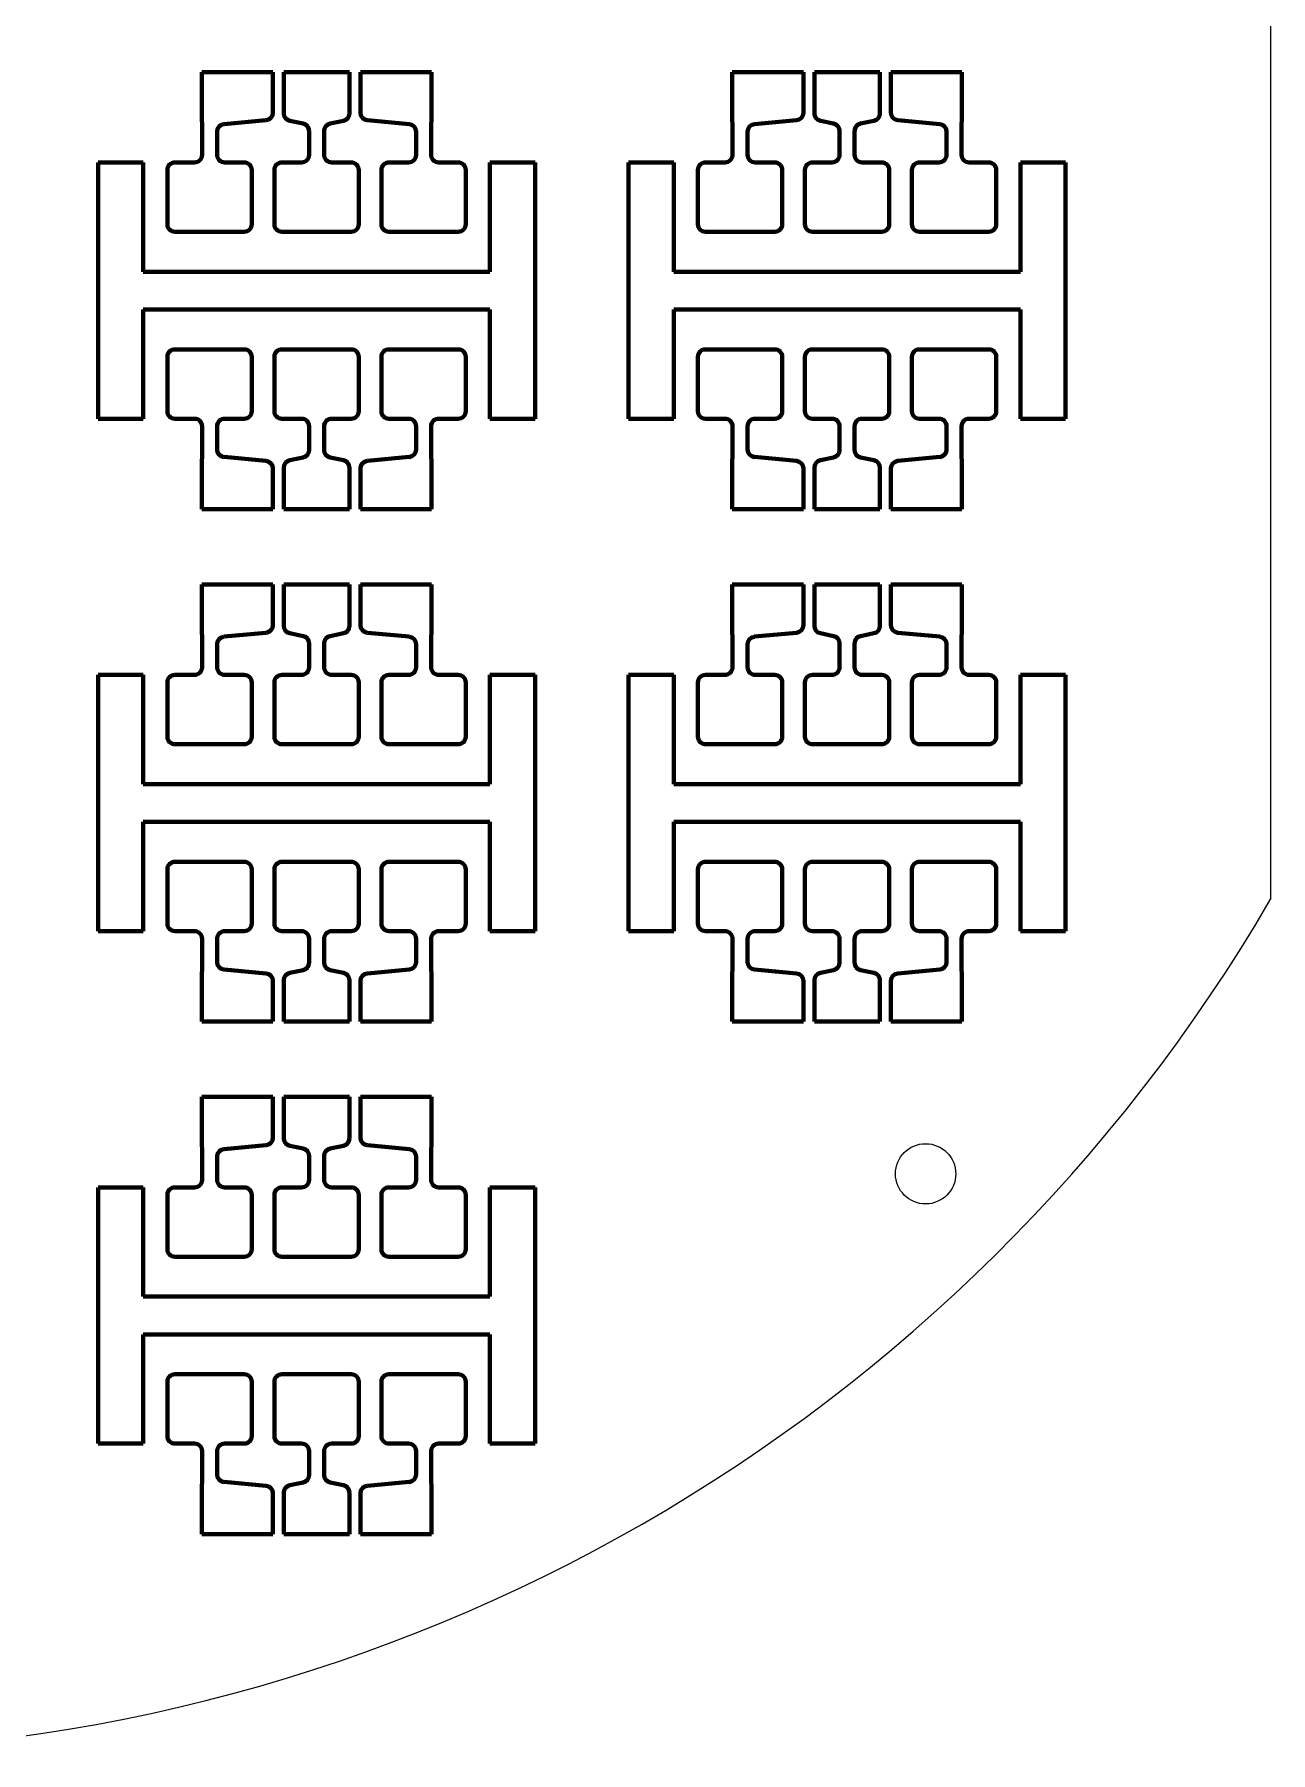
# Model space of a CAD drawing. Header units: millimetres. Extents: x 2005 to 2202, y 1694 to 1922.
# Drawn here: x 2120.4 to 2202.4, y 1693.7 to 1807.7 of the extents above; entities that cross this region are included whole.
import ezdxf

# ---------------------------------------------------------------- set-up
doc = ezdxf.new("R2010")
doc.units = ezdxf.units.MM
doc.layers.add('mask_hole', color=100, linetype='Continuous')
doc.layers.add('mask_outline', color=10, linetype='Continuous')
doc.layers.add('mask_stencil', color=30, linetype='Continuous', lineweight=70)

msp = doc.modelspace()

# ---------------------------------------------------------------- linework, layer by layer
at = {"layer": 'mask_hole'}
msp.add_circle((2179.5, 1732.13), 2, dxfattribs=at)
at = {"layer": 'mask_outline'}
msp.add_line((2202.39, 1865.11), (2202.39, 1750.34), dxfattribs=at)
msp.add_arc((2103.89, 1807.73), 114, 210.2314, 329.7768, dxfattribs=at)
at = {"layer": 'mask_stencil'}
for p, q in [((2131.47, 1805.23), (2136.19, 1805.23)), ((2131.47, 1805.23), (2131.47, 1802.07)), ((2136.19, 1805.23), (2136.19, 1802.53)), ((2136.92, 1805.23), (2141.27, 1805.23)), ((2136.92, 1805.23), (2136.92, 1802.48)), ((2141.27, 1805.23), (2141.27, 1802.48)), ((2146.71, 1805.23), (2142, 1805.23)), ((2142, 1805.23), (2142, 1802.53)), ((2146.71, 1805.23), (2146.71, 1802.07)), ((2166.67, 1805.23), (2171.39, 1805.23)), ((2166.67, 1805.23), (2166.67, 1802.07)), ((2171.39, 1805.23), (2171.39, 1802.53)), ((2172.12, 1805.23), (2176.47, 1805.23)), ((2172.12, 1805.23), (2172.12, 1802.48)), ((2176.47, 1805.23), (2176.47, 1802.48)), ((2181.91, 1805.23), (2177.2, 1805.23)), ((2177.2, 1805.23), (2177.2, 1802.53)), ((2181.91, 1805.23), (2181.91, 1802.07)), ((2131.47, 1802.07), (2131.49, 1801.73)), ((2131.49, 1799.73), (2131.49, 1801.73)), ((2132.49, 1799.73), (2132.49, 1801.27)), ((2132.95, 1801.77), (2135.73, 1802.03)), ((2138.2, 1801.81), (2137.32, 1801.99)), ((2138.59, 1799.73), (2138.59, 1801.32)), ((2139.59, 1799.73), (2139.59, 1801.32)), ((2139.99, 1801.81), (2140.87, 1801.99)), ((2145.24, 1801.77), (2142.46, 1802.03)), ((2145.69, 1799.73), (2145.69, 1801.27)), ((2146.71, 1802.07), (2146.69, 1801.73)), ((2146.69, 1799.73), (2146.69, 1801.73)), ((2166.67, 1802.07), (2166.69, 1801.73)), ((2166.69, 1799.73), (2166.69, 1801.73)), ((2167.69, 1799.73), (2167.69, 1801.27)), ((2168.15, 1801.77), (2170.93, 1802.03)), ((2173.4, 1801.81), (2172.52, 1801.99)), ((2173.79, 1799.73), (2173.79, 1801.32)), ((2174.79, 1799.73), (2174.79, 1801.32)), ((2175.19, 1801.81), (2176.07, 1801.99)), ((2180.44, 1801.77), (2177.66, 1802.03)), ((2180.89, 1799.73), (2180.89, 1801.27)), ((2181.91, 1802.07), (2181.89, 1801.73)), ((2181.89, 1799.73), (2181.89, 1801.73)), ((2124.59, 1799.23), (2127.59, 1799.23)), ((2124.59, 1782.23), (2124.59, 1799.23)), ((2127.59, 1799.23), (2127.59, 1791.98)), ((2129.69, 1799.23), (2130.99, 1799.23)), ((2134.29, 1799.23), (2132.99, 1799.23)), ((2136.79, 1799.23), (2138.09, 1799.23)), ((2141.39, 1799.23), (2140.09, 1799.23)), ((2143.89, 1799.23), (2145.19, 1799.23)), ((2148.49, 1799.23), (2147.19, 1799.23)), ((2150.59, 1791.98), (2150.59, 1799.23)), ((2150.59, 1799.23), (2153.59, 1799.23)), ((2153.59, 1799.23), (2153.59, 1782.23)), ((2159.79, 1799.23), (2162.79, 1799.23)), ((2159.79, 1782.23), (2159.79, 1799.23)), ((2162.79, 1799.23), (2162.79, 1791.98)), ((2164.89, 1799.23), (2166.19, 1799.23)), ((2169.49, 1799.23), (2168.19, 1799.23)), ((2171.99, 1799.23), (2173.29, 1799.23)), ((2176.59, 1799.23), (2175.29, 1799.23)), ((2179.09, 1799.23), (2180.39, 1799.23)), ((2183.69, 1799.23), (2182.39, 1799.23)), ((2185.79, 1791.98), (2185.79, 1799.23)), ((2185.79, 1799.23), (2188.79, 1799.23)), ((2188.79, 1799.23), (2188.79, 1782.23)), ((2129.19, 1798.73), (2129.19, 1795.13)), ((2134.79, 1795.13), (2134.79, 1798.73)), ((2136.29, 1798.73), (2136.29, 1795.13)), ((2141.89, 1795.13), (2141.89, 1798.73)), ((2143.39, 1798.73), (2143.39, 1795.13)), ((2148.99, 1795.13), (2148.99, 1798.73)), ((2164.39, 1798.73), (2164.39, 1795.13)), ((2169.99, 1795.13), (2169.99, 1798.73)), ((2171.49, 1798.73), (2171.49, 1795.13)), ((2177.09, 1795.13), (2177.09, 1798.73)), ((2178.59, 1798.73), (2178.59, 1795.13)), ((2184.19, 1795.13), (2184.19, 1798.73)), ((2129.69, 1794.63), (2134.29, 1794.63)), ((2136.79, 1794.63), (2141.39, 1794.63)), ((2143.89, 1794.63), (2148.49, 1794.63)), ((2164.89, 1794.63), (2169.49, 1794.63)), ((2171.99, 1794.63), (2176.59, 1794.63)), ((2179.09, 1794.63), (2183.69, 1794.63)), ((2127.59, 1791.98), (2150.59, 1791.98)), ((2162.79, 1791.98), (2185.79, 1791.98)), ((2150.59, 1789.48), (2127.59, 1789.48)), ((2127.59, 1789.48), (2127.59, 1782.23)), ((2150.59, 1782.23), (2150.59, 1789.48)), ((2185.79, 1789.48), (2162.79, 1789.48)), ((2162.79, 1789.48), (2162.79, 1782.23)), ((2185.79, 1782.23), (2185.79, 1789.48)), ((2129.69, 1786.83), (2134.29, 1786.83)), ((2136.79, 1786.83), (2141.39, 1786.83)), ((2143.89, 1786.83), (2148.49, 1786.83)), ((2164.89, 1786.83), (2169.49, 1786.83)), ((2171.99, 1786.83), (2176.59, 1786.83)), ((2179.09, 1786.83), (2183.69, 1786.83)), ((2129.19, 1782.73), (2129.19, 1786.33)), ((2134.79, 1786.33), (2134.79, 1782.73)), ((2136.29, 1782.73), (2136.29, 1786.33)), ((2141.89, 1786.33), (2141.89, 1782.73)), ((2143.39, 1782.73), (2143.39, 1786.33)), ((2148.99, 1786.33), (2148.99, 1782.73)), ((2164.39, 1782.73), (2164.39, 1786.33)), ((2169.99, 1786.33), (2169.99, 1782.73)), ((2171.49, 1782.73), (2171.49, 1786.33)), ((2177.09, 1786.33), (2177.09, 1782.73)), ((2178.59, 1782.73), (2178.59, 1786.33)), ((2184.19, 1786.33), (2184.19, 1782.73)), ((2127.59, 1782.23), (2124.59, 1782.23)), ((2129.69, 1782.23), (2130.99, 1782.23)), ((2134.29, 1782.23), (2132.99, 1782.23)), ((2136.79, 1782.23), (2138.09, 1782.23)), ((2141.39, 1782.23), (2140.09, 1782.23)), ((2143.89, 1782.23), (2145.19, 1782.23)), ((2148.49, 1782.23), (2147.19, 1782.23)), ((2153.59, 1782.23), (2150.59, 1782.23)), ((2162.79, 1782.23), (2159.79, 1782.23)), ((2164.89, 1782.23), (2166.19, 1782.23)), ((2169.49, 1782.23), (2168.19, 1782.23)), ((2171.99, 1782.23), (2173.29, 1782.23)), ((2176.59, 1782.23), (2175.29, 1782.23)), ((2179.09, 1782.23), (2180.39, 1782.23)), ((2183.69, 1782.23), (2182.39, 1782.23)), ((2188.79, 1782.23), (2185.79, 1782.23)), ((2131.49, 1781.73), (2131.49, 1779.73)), ((2132.49, 1781.73), (2132.49, 1780.18)), ((2138.59, 1781.73), (2138.59, 1780.14)), ((2139.59, 1781.73), (2139.59, 1780.14)), ((2145.69, 1781.73), (2145.69, 1780.18)), ((2146.69, 1781.73), (2146.69, 1779.73)), ((2166.69, 1781.73), (2166.69, 1779.73)), ((2167.69, 1781.73), (2167.69, 1780.18)), ((2173.79, 1781.73), (2173.79, 1780.14)), ((2174.79, 1781.73), (2174.79, 1780.14)), ((2180.89, 1781.73), (2180.89, 1780.18)), ((2181.89, 1781.73), (2181.89, 1779.73)), ((2131.47, 1779.38), (2131.49, 1779.73)), ((2132.95, 1779.69), (2135.73, 1779.43)), ((2138.2, 1779.65), (2137.32, 1779.47)), ((2139.99, 1779.65), (2140.87, 1779.47)), ((2145.24, 1779.69), (2142.46, 1779.43)), ((2146.71, 1779.38), (2146.69, 1779.73)), ((2166.67, 1779.38), (2166.69, 1779.73)), ((2168.15, 1779.69), (2170.93, 1779.43)), ((2173.4, 1779.65), (2172.52, 1779.47)), ((2175.19, 1779.65), (2176.07, 1779.47)), ((2180.44, 1779.69), (2177.66, 1779.43)), ((2181.91, 1779.38), (2181.89, 1779.73)), ((2131.47, 1776.23), (2131.47, 1779.38)), ((2136.19, 1776.23), (2136.19, 1778.93)), ((2136.92, 1776.23), (2136.92, 1778.98)), ((2141.27, 1776.23), (2141.27, 1778.98)), ((2142, 1776.23), (2142, 1778.93)), ((2146.71, 1776.23), (2146.71, 1779.38)), ((2166.67, 1776.23), (2166.67, 1779.38)), ((2171.39, 1776.23), (2171.39, 1778.93)), ((2172.12, 1776.23), (2172.12, 1778.98)), ((2176.47, 1776.23), (2176.47, 1778.98)), ((2177.2, 1776.23), (2177.2, 1778.93)), ((2181.91, 1776.23), (2181.91, 1779.38)), ((2131.47, 1776.23), (2136.19, 1776.23)), ((2136.92, 1776.23), (2141.27, 1776.23)), ((2146.71, 1776.23), (2142, 1776.23)), ((2166.67, 1776.23), (2171.39, 1776.23)), ((2172.12, 1776.23), (2176.47, 1776.23)), ((2181.91, 1776.23), (2177.2, 1776.23)), ((2131.47, 1771.23), (2136.19, 1771.23)), ((2131.47, 1771.23), (2131.47, 1768.07)), ((2136.19, 1771.23), (2136.19, 1768.53)), ((2136.92, 1771.23), (2141.27, 1771.23)), ((2136.92, 1771.23), (2136.92, 1768.48)), ((2141.27, 1771.23), (2141.27, 1768.48)), ((2146.71, 1771.23), (2142, 1771.23)), ((2142, 1771.23), (2142, 1768.53)), ((2146.71, 1771.23), (2146.71, 1768.07)), ((2166.67, 1771.23), (2171.39, 1771.23)), ((2166.67, 1771.23), (2166.67, 1768.07)), ((2171.39, 1771.23), (2171.39, 1768.53)), ((2172.12, 1771.23), (2176.47, 1771.23)), ((2172.12, 1771.23), (2172.12, 1768.48)), ((2176.47, 1771.23), (2176.47, 1768.48)), ((2181.91, 1771.23), (2177.2, 1771.23)), ((2177.2, 1771.23), (2177.2, 1768.53)), ((2181.91, 1771.23), (2181.91, 1768.07)), ((2131.47, 1768.07), (2131.49, 1767.73)), ((2131.49, 1765.73), (2131.49, 1767.73)), ((2132.49, 1765.73), (2132.49, 1767.27)), ((2132.95, 1767.77), (2135.73, 1768.03)), ((2138.2, 1767.81), (2137.32, 1767.99)), ((2138.59, 1765.73), (2138.59, 1767.32)), ((2139.59, 1765.73), (2139.59, 1767.32)), ((2139.99, 1767.81), (2140.87, 1767.99)), ((2145.24, 1767.77), (2142.46, 1768.03)), ((2145.69, 1765.73), (2145.69, 1767.27)), ((2146.71, 1768.07), (2146.69, 1767.73)), ((2146.69, 1765.73), (2146.69, 1767.73)), ((2166.67, 1768.07), (2166.69, 1767.73)), ((2166.69, 1765.73), (2166.69, 1767.73)), ((2167.69, 1765.73), (2167.69, 1767.27)), ((2168.15, 1767.77), (2170.93, 1768.03)), ((2173.4, 1767.81), (2172.52, 1767.99)), ((2173.79, 1765.73), (2173.79, 1767.32)), ((2174.79, 1765.73), (2174.79, 1767.32)), ((2175.19, 1767.81), (2176.07, 1767.99)), ((2180.44, 1767.77), (2177.66, 1768.03)), ((2180.89, 1765.73), (2180.89, 1767.27)), ((2181.91, 1768.07), (2181.89, 1767.73)), ((2181.89, 1765.73), (2181.89, 1767.73)), ((2124.59, 1765.23), (2127.59, 1765.23)), ((2124.59, 1748.23), (2124.59, 1765.23)), ((2127.59, 1765.23), (2127.59, 1757.98)), ((2129.19, 1764.73), (2129.19, 1761.13)), ((2129.69, 1765.23), (2130.99, 1765.23)), ((2134.29, 1765.23), (2132.99, 1765.23)), ((2134.79, 1761.13), (2134.79, 1764.73)), ((2136.29, 1764.73), (2136.29, 1761.13)), ((2136.79, 1765.23), (2138.09, 1765.23)), ((2141.39, 1765.23), (2140.09, 1765.23)), ((2141.89, 1761.13), (2141.89, 1764.73)), ((2143.39, 1764.73), (2143.39, 1761.13)), ((2143.89, 1765.23), (2145.19, 1765.23)), ((2148.49, 1765.23), (2147.19, 1765.23)), ((2148.99, 1761.13), (2148.99, 1764.73)), ((2150.59, 1757.98), (2150.59, 1765.23)), ((2150.59, 1765.23), (2153.59, 1765.23)), ((2153.59, 1765.23), (2153.59, 1748.23)), ((2159.79, 1765.23), (2162.79, 1765.23)), ((2159.79, 1748.23), (2159.79, 1765.23)), ((2162.79, 1765.23), (2162.79, 1757.98)), ((2164.39, 1764.73), (2164.39, 1761.13)), ((2164.89, 1765.23), (2166.19, 1765.23)), ((2169.49, 1765.23), (2168.19, 1765.23)), ((2169.99, 1761.13), (2169.99, 1764.73)), ((2171.49, 1764.73), (2171.49, 1761.13)), ((2171.99, 1765.23), (2173.29, 1765.23)), ((2176.59, 1765.23), (2175.29, 1765.23)), ((2177.09, 1761.13), (2177.09, 1764.73)), ((2178.59, 1764.73), (2178.59, 1761.13)), ((2179.09, 1765.23), (2180.39, 1765.23)), ((2183.69, 1765.23), (2182.39, 1765.23)), ((2184.19, 1761.13), (2184.19, 1764.73)), ((2185.79, 1757.98), (2185.79, 1765.23)), ((2185.79, 1765.23), (2188.79, 1765.23)), ((2188.79, 1765.23), (2188.79, 1748.23)), ((2129.69, 1760.63), (2134.29, 1760.63)), ((2136.79, 1760.63), (2141.39, 1760.63)), ((2143.89, 1760.63), (2148.49, 1760.63)), ((2164.89, 1760.63), (2169.49, 1760.63)), ((2171.99, 1760.63), (2176.59, 1760.63)), ((2179.09, 1760.63), (2183.69, 1760.63)), ((2127.59, 1757.98), (2150.59, 1757.98)), ((2162.79, 1757.98), (2185.79, 1757.98)), ((2150.59, 1755.48), (2127.59, 1755.48)), ((2127.59, 1755.48), (2127.59, 1748.23)), ((2150.59, 1748.23), (2150.59, 1755.48)), ((2185.79, 1755.48), (2162.79, 1755.48)), ((2162.79, 1755.48), (2162.79, 1748.23)), ((2185.79, 1748.23), (2185.79, 1755.48)), ((2129.19, 1748.73), (2129.19, 1752.33)), ((2129.69, 1752.83), (2134.29, 1752.83)), ((2134.79, 1752.33), (2134.79, 1748.73)), ((2136.29, 1748.73), (2136.29, 1752.33)), ((2136.79, 1752.83), (2141.39, 1752.83)), ((2141.89, 1752.33), (2141.89, 1748.73)), ((2143.39, 1748.73), (2143.39, 1752.33)), ((2143.89, 1752.83), (2148.49, 1752.83)), ((2148.99, 1752.33), (2148.99, 1748.73)), ((2164.39, 1748.73), (2164.39, 1752.33)), ((2164.89, 1752.83), (2169.49, 1752.83)), ((2169.99, 1752.33), (2169.99, 1748.73)), ((2171.49, 1748.73), (2171.49, 1752.33)), ((2171.99, 1752.83), (2176.59, 1752.83)), ((2177.09, 1752.33), (2177.09, 1748.73)), ((2178.59, 1748.73), (2178.59, 1752.33)), ((2179.09, 1752.83), (2183.69, 1752.83)), ((2184.19, 1752.33), (2184.19, 1748.73)), ((2127.59, 1748.23), (2124.59, 1748.23)), ((2129.69, 1748.23), (2130.99, 1748.23)), ((2131.49, 1747.73), (2131.49, 1745.73)), ((2132.49, 1747.73), (2132.49, 1746.18)), ((2134.29, 1748.23), (2132.99, 1748.23)), ((2136.79, 1748.23), (2138.09, 1748.23)), ((2138.59, 1747.73), (2138.59, 1746.14)), ((2139.59, 1747.73), (2139.59, 1746.14)), ((2141.39, 1748.23), (2140.09, 1748.23)), ((2143.89, 1748.23), (2145.19, 1748.23)), ((2145.69, 1747.73), (2145.69, 1746.18)), ((2146.69, 1747.73), (2146.69, 1745.73)), ((2148.49, 1748.23), (2147.19, 1748.23)), ((2153.59, 1748.23), (2150.59, 1748.23)), ((2162.79, 1748.23), (2159.79, 1748.23)), ((2164.89, 1748.23), (2166.19, 1748.23)), ((2166.69, 1747.73), (2166.69, 1745.73)), ((2167.69, 1747.73), (2167.69, 1746.18)), ((2169.49, 1748.23), (2168.19, 1748.23)), ((2171.99, 1748.23), (2173.29, 1748.23)), ((2173.79, 1747.73), (2173.79, 1746.14)), ((2174.79, 1747.73), (2174.79, 1746.14)), ((2176.59, 1748.23), (2175.29, 1748.23)), ((2179.09, 1748.23), (2180.39, 1748.23)), ((2180.89, 1747.73), (2180.89, 1746.18)), ((2181.89, 1747.73), (2181.89, 1745.73)), ((2183.69, 1748.23), (2182.39, 1748.23)), ((2188.79, 1748.23), (2185.79, 1748.23)), ((2131.47, 1745.38), (2131.49, 1745.73)), ((2131.47, 1742.23), (2131.47, 1745.38)), ((2132.95, 1745.69), (2135.73, 1745.43)), ((2138.2, 1745.65), (2137.32, 1745.47)), ((2139.99, 1745.65), (2140.87, 1745.47)), ((2145.24, 1745.69), (2142.46, 1745.43)), ((2146.71, 1745.38), (2146.69, 1745.73)), ((2146.71, 1742.23), (2146.71, 1745.38)), ((2166.67, 1745.38), (2166.69, 1745.73)), ((2166.67, 1742.23), (2166.67, 1745.38)), ((2168.15, 1745.69), (2170.93, 1745.43)), ((2173.4, 1745.65), (2172.52, 1745.47)), ((2175.19, 1745.65), (2176.07, 1745.47)), ((2180.44, 1745.69), (2177.66, 1745.43)), ((2181.91, 1745.38), (2181.89, 1745.73)), ((2181.91, 1742.23), (2181.91, 1745.38)), ((2136.19, 1742.23), (2136.19, 1744.93)), ((2136.92, 1742.23), (2136.92, 1744.98)), ((2141.27, 1742.23), (2141.27, 1744.98)), ((2142, 1742.23), (2142, 1744.93)), ((2171.39, 1742.23), (2171.39, 1744.93)), ((2172.12, 1742.23), (2172.12, 1744.98)), ((2176.47, 1742.23), (2176.47, 1744.98)), ((2177.2, 1742.23), (2177.2, 1744.93)), ((2131.47, 1742.23), (2136.19, 1742.23)), ((2136.92, 1742.23), (2141.27, 1742.23)), ((2146.71, 1742.23), (2142, 1742.23)), ((2166.67, 1742.23), (2171.39, 1742.23)), ((2172.12, 1742.23), (2176.47, 1742.23)), ((2181.91, 1742.23), (2177.2, 1742.23)), ((2131.47, 1737.23), (2136.19, 1737.23)), ((2131.47, 1737.23), (2131.47, 1734.07)), ((2136.19, 1737.23), (2136.19, 1734.53)), ((2136.92, 1737.23), (2141.27, 1737.23)), ((2136.92, 1737.23), (2136.92, 1734.48)), ((2141.27, 1737.23), (2141.27, 1734.48)), ((2146.71, 1737.23), (2142, 1737.23)), ((2142, 1737.23), (2142, 1734.53)), ((2146.71, 1737.23), (2146.71, 1734.07)), ((2131.47, 1734.07), (2131.49, 1733.73)), ((2132.95, 1733.77), (2135.73, 1734.03)), ((2138.2, 1733.81), (2137.32, 1733.99)), ((2139.99, 1733.81), (2140.87, 1733.99)), ((2145.24, 1733.77), (2142.46, 1734.03)), ((2146.71, 1734.07), (2146.69, 1733.73)), ((2131.49, 1731.73), (2131.49, 1733.73)), ((2132.49, 1731.73), (2132.49, 1733.27)), ((2138.59, 1731.73), (2138.59, 1733.32)), ((2139.59, 1731.73), (2139.59, 1733.32)), ((2145.69, 1731.73), (2145.69, 1733.27)), ((2146.69, 1731.73), (2146.69, 1733.73)), ((2124.59, 1731.23), (2127.59, 1731.23)), ((2124.59, 1714.23), (2124.59, 1731.23)), ((2127.59, 1731.23), (2127.59, 1723.98)), ((2129.19, 1730.73), (2129.19, 1727.13)), ((2129.69, 1731.23), (2130.99, 1731.23)), ((2134.29, 1731.23), (2132.99, 1731.23)), ((2134.79, 1727.13), (2134.79, 1730.73)), ((2136.29, 1730.73), (2136.29, 1727.13)), ((2136.79, 1731.23), (2138.09, 1731.23)), ((2141.39, 1731.23), (2140.09, 1731.23)), ((2141.89, 1727.13), (2141.89, 1730.73)), ((2143.39, 1730.73), (2143.39, 1727.13)), ((2143.89, 1731.23), (2145.19, 1731.23)), ((2148.49, 1731.23), (2147.19, 1731.23)), ((2148.99, 1727.13), (2148.99, 1730.73)), ((2150.59, 1723.98), (2150.59, 1731.23)), ((2150.59, 1731.23), (2153.59, 1731.23)), ((2153.59, 1731.23), (2153.59, 1714.23)), ((2129.69, 1726.63), (2134.29, 1726.63)), ((2136.79, 1726.63), (2141.39, 1726.63)), ((2143.89, 1726.63), (2148.49, 1726.63)), ((2127.59, 1723.98), (2150.59, 1723.98)), ((2150.59, 1721.48), (2127.59, 1721.48)), ((2127.59, 1721.48), (2127.59, 1714.23)), ((2150.59, 1714.23), (2150.59, 1721.48)), ((2129.19, 1714.73), (2129.19, 1718.33)), ((2129.69, 1718.83), (2134.29, 1718.83)), ((2134.79, 1718.33), (2134.79, 1714.73)), ((2136.29, 1714.73), (2136.29, 1718.33)), ((2136.79, 1718.83), (2141.39, 1718.83)), ((2141.89, 1718.33), (2141.89, 1714.73)), ((2143.39, 1714.73), (2143.39, 1718.33)), ((2143.89, 1718.83), (2148.49, 1718.83)), ((2148.99, 1718.33), (2148.99, 1714.73)), ((2127.59, 1714.23), (2124.59, 1714.23)), ((2129.69, 1714.23), (2130.99, 1714.23)), ((2131.49, 1713.73), (2131.49, 1711.73)), ((2132.49, 1713.73), (2132.49, 1712.18)), ((2134.29, 1714.23), (2132.99, 1714.23)), ((2136.79, 1714.23), (2138.09, 1714.23)), ((2138.59, 1713.73), (2138.59, 1712.14)), ((2139.59, 1713.73), (2139.59, 1712.14)), ((2141.39, 1714.23), (2140.09, 1714.23)), ((2143.89, 1714.23), (2145.19, 1714.23)), ((2145.69, 1713.73), (2145.69, 1712.18)), ((2146.69, 1713.73), (2146.69, 1711.73)), ((2148.49, 1714.23), (2147.19, 1714.23)), ((2153.59, 1714.23), (2150.59, 1714.23)), ((2131.47, 1711.38), (2131.49, 1711.73)), ((2131.47, 1708.23), (2131.47, 1711.38)), ((2132.95, 1711.69), (2135.73, 1711.43)), ((2138.2, 1711.65), (2137.32, 1711.47)), ((2139.99, 1711.65), (2140.87, 1711.47)), ((2145.24, 1711.69), (2142.46, 1711.43)), ((2146.71, 1711.38), (2146.69, 1711.73)), ((2146.71, 1708.23), (2146.71, 1711.38)), ((2136.19, 1708.23), (2136.19, 1710.93)), ((2136.92, 1708.23), (2136.92, 1710.98)), ((2141.27, 1708.23), (2141.27, 1710.98)), ((2142, 1708.23), (2142, 1710.93)), ((2131.47, 1708.23), (2136.19, 1708.23)), ((2136.92, 1708.23), (2141.27, 1708.23)), ((2146.71, 1708.23), (2142, 1708.23))]:
    msp.add_line(p, q, dxfattribs=at)
for centre, start, end in [((2135.69, 1802.53), 275.3386, 360), ((2137.42, 1802.48), 180, 258.3428), ((2140.77, 1802.48), 281.6572, 0), ((2142.5, 1802.53), 180, 264.6614), ((2170.89, 1802.53), 275.3386, 360), ((2172.62, 1802.48), 180, 258.3428), ((2175.97, 1802.48), 281.6572, 0), ((2177.7, 1802.53), 180, 264.6614), ((2132.99, 1801.27), 95.3386, 179.9989), ((2138.09, 1801.32), 0, 78.3428), ((2140.09, 1801.32), 101.6572, 179.9988), ((2145.19, 1801.27), 0.0011, 84.6614), ((2168.19, 1801.27), 95.3386, 179.9989), ((2173.29, 1801.32), 0, 78.3428), ((2175.29, 1801.32), 101.6572, 179.9988), ((2180.39, 1801.27), 0.0011, 84.6614), ((2129.69, 1798.73), 90, 180), ((2130.99, 1799.73), 270, 0), ((2132.99, 1799.73), 180, 270), ((2134.29, 1798.73), 0, 90), ((2136.79, 1798.73), 90, 180), ((2138.09, 1799.73), 270, 0), ((2140.09, 1799.73), 180, 270), ((2141.39, 1798.73), 0, 90), ((2143.89, 1798.73), 90, 180), ((2145.19, 1799.73), 270, 0), ((2147.19, 1799.73), 180, 270), ((2148.49, 1798.73), 0, 90), ((2164.89, 1798.73), 90, 180), ((2166.19, 1799.73), 270, 0), ((2168.19, 1799.73), 180, 270), ((2169.49, 1798.73), 0, 90), ((2171.99, 1798.73), 90, 180), ((2173.29, 1799.73), 270, 0), ((2175.29, 1799.73), 180, 270), ((2176.59, 1798.73), 0, 90), ((2179.09, 1798.73), 90, 180), ((2180.39, 1799.73), 270, 0), ((2182.39, 1799.73), 180, 270), ((2183.69, 1798.73), 0, 90), ((2129.69, 1795.13), 180, 270), ((2134.29, 1795.13), 270, 0), ((2136.79, 1795.13), 180, 270), ((2141.39, 1795.13), 270, 0), ((2143.89, 1795.13), 180, 270), ((2148.49, 1795.13), 270, 0), ((2164.89, 1795.13), 180, 270), ((2169.49, 1795.13), 270, 0), ((2171.99, 1795.13), 180, 270), ((2176.59, 1795.13), 270, 0), ((2179.09, 1795.13), 180, 270), ((2183.69, 1795.13), 270, 0), ((2129.69, 1786.33), 90, 180), ((2134.29, 1786.33), 0, 90), ((2136.79, 1786.33), 90, 180), ((2141.39, 1786.33), 0, 90), ((2143.89, 1786.33), 90, 180), ((2148.49, 1786.33), 0, 90), ((2164.89, 1786.33), 90, 180), ((2169.49, 1786.33), 0, 90), ((2171.99, 1786.33), 90, 180), ((2176.59, 1786.33), 0, 90), ((2179.09, 1786.33), 90, 180), ((2183.69, 1786.33), 0, 90), ((2129.69, 1782.73), 180, 270), ((2130.99, 1781.73), 0, 90), ((2132.99, 1781.73), 90, 180), ((2134.29, 1782.73), 270, 0), ((2136.79, 1782.73), 180, 270), ((2138.09, 1781.73), 0, 90), ((2140.09, 1781.73), 90, 180), ((2141.39, 1782.73), 270, 0), ((2143.89, 1782.73), 180, 270), ((2145.19, 1781.73), 0, 90), ((2147.19, 1781.73), 90, 180), ((2148.49, 1782.73), 270, 0), ((2164.89, 1782.73), 180, 270), ((2166.19, 1781.73), 0, 90), ((2168.19, 1781.73), 90, 180), ((2169.49, 1782.73), 270, 0), ((2171.99, 1782.73), 180, 270), ((2173.29, 1781.73), 0, 90), ((2175.29, 1781.73), 90, 180), ((2176.59, 1782.73), 270, 0), ((2179.09, 1782.73), 180, 270), ((2180.39, 1781.73), 0, 90), ((2182.39, 1781.73), 90, 180), ((2183.69, 1782.73), 270, 0), ((2132.99, 1780.18), 180.0011, 264.6614), ((2138.09, 1780.14), 281.6572, 0), ((2140.09, 1780.14), 180.0012, 258.3428), ((2145.19, 1780.18), 275.3386, 359.9989), ((2168.19, 1780.18), 180.0011, 264.6614), ((2173.29, 1780.14), 281.6572, 0), ((2175.29, 1780.14), 180.0012, 258.3428), ((2180.39, 1780.18), 275.3386, 359.9989), ((2135.69, 1778.93), 0, 84.6614), ((2137.42, 1778.98), 101.6572, 180), ((2140.77, 1778.98), 0, 78.3428), ((2142.5, 1778.93), 95.3386, 180), ((2170.89, 1778.93), 0, 84.6614), ((2172.62, 1778.98), 101.6572, 180), ((2175.97, 1778.98), 0, 78.3428), ((2177.7, 1778.93), 95.3386, 180), ((2135.69, 1768.53), 275.3386, 360), ((2137.42, 1768.48), 180, 258.3428), ((2140.77, 1768.48), 281.6572, 0), ((2142.5, 1768.53), 180, 264.6614), ((2170.89, 1768.53), 275.3386, 360), ((2172.62, 1768.48), 180, 258.3428), ((2175.97, 1768.48), 281.6572, 0), ((2177.7, 1768.53), 180, 264.6614), ((2132.99, 1767.27), 95.3386, 179.9989), ((2138.09, 1767.32), 0, 78.3428), ((2140.09, 1767.32), 101.6572, 179.9988), ((2145.19, 1767.27), 0.0011, 84.6614), ((2168.19, 1767.27), 95.3386, 179.9989), ((2173.29, 1767.32), 0, 78.3428), ((2175.29, 1767.32), 101.6572, 179.9988), ((2180.39, 1767.27), 0.0011, 84.6614), ((2129.69, 1764.73), 90, 180), ((2130.99, 1765.73), 270, 0), ((2132.99, 1765.73), 180, 270), ((2134.29, 1764.73), 0, 90), ((2136.79, 1764.73), 90, 180), ((2138.09, 1765.73), 270, 0), ((2140.09, 1765.73), 180, 270), ((2141.39, 1764.73), 0, 90), ((2143.89, 1764.73), 90, 180), ((2145.19, 1765.73), 270, 0), ((2147.19, 1765.73), 180, 270), ((2148.49, 1764.73), 0, 90), ((2164.89, 1764.73), 90, 180), ((2166.19, 1765.73), 270, 0), ((2168.19, 1765.73), 180, 270), ((2169.49, 1764.73), 0, 90), ((2171.99, 1764.73), 90, 180), ((2173.29, 1765.73), 270, 0), ((2175.29, 1765.73), 180, 270), ((2176.59, 1764.73), 0, 90), ((2179.09, 1764.73), 90, 180), ((2180.39, 1765.73), 270, 0), ((2182.39, 1765.73), 180, 270), ((2183.69, 1764.73), 0, 90), ((2129.69, 1761.13), 180, 270), ((2134.29, 1761.13), 270, 0), ((2136.79, 1761.13), 180, 270), ((2141.39, 1761.13), 270, 0), ((2143.89, 1761.13), 180, 270), ((2148.49, 1761.13), 270, 0), ((2164.89, 1761.13), 180, 270), ((2169.49, 1761.13), 270, 0), ((2171.99, 1761.13), 180, 270), ((2176.59, 1761.13), 270, 0), ((2179.09, 1761.13), 180, 270), ((2183.69, 1761.13), 270, 0), ((2129.69, 1752.33), 90, 180), ((2134.29, 1752.33), 0, 90), ((2136.79, 1752.33), 90, 180), ((2141.39, 1752.33), 0, 90), ((2143.89, 1752.33), 90, 180), ((2148.49, 1752.33), 0, 90), ((2164.89, 1752.33), 90, 180), ((2169.49, 1752.33), 0, 90), ((2171.99, 1752.33), 90, 180), ((2176.59, 1752.33), 0, 90), ((2179.09, 1752.33), 90, 180), ((2183.69, 1752.33), 0, 90), ((2129.69, 1748.73), 180, 270), ((2130.99, 1747.73), 0, 90), ((2132.99, 1747.73), 90, 180), ((2134.29, 1748.73), 270, 0), ((2136.79, 1748.73), 180, 270), ((2138.09, 1747.73), 0, 90), ((2140.09, 1747.73), 90, 180), ((2141.39, 1748.73), 270, 0), ((2143.89, 1748.73), 180, 270), ((2145.19, 1747.73), 0, 90), ((2147.19, 1747.73), 90, 180), ((2148.49, 1748.73), 270, 0), ((2164.89, 1748.73), 180, 270), ((2166.19, 1747.73), 0, 90), ((2168.19, 1747.73), 90, 180), ((2169.49, 1748.73), 270, 0), ((2171.99, 1748.73), 180, 270), ((2173.29, 1747.73), 0, 90), ((2175.29, 1747.73), 90, 180), ((2176.59, 1748.73), 270, 0), ((2179.09, 1748.73), 180, 270), ((2180.39, 1747.73), 0, 90), ((2182.39, 1747.73), 90, 180), ((2183.69, 1748.73), 270, 0), ((2132.99, 1746.18), 180.0011, 264.6614), ((2135.69, 1744.93), 0, 84.6614), ((2137.42, 1744.98), 101.6572, 180), ((2138.09, 1746.14), 281.6572, 0), ((2140.09, 1746.14), 180.0012, 258.3428), ((2140.77, 1744.98), 0, 78.3428), ((2142.5, 1744.93), 95.3386, 180), ((2145.19, 1746.18), 275.3386, 359.9989), ((2168.19, 1746.18), 180.0011, 264.6614), ((2170.89, 1744.93), 0, 84.6614), ((2172.62, 1744.98), 101.6572, 180), ((2173.29, 1746.14), 281.6572, 0), ((2175.29, 1746.14), 180.0012, 258.3428), ((2175.97, 1744.98), 0, 78.3428), ((2177.7, 1744.93), 95.3386, 180), ((2180.39, 1746.18), 275.3386, 359.9989), ((2135.69, 1734.53), 275.3386, 360), ((2137.42, 1734.48), 180, 258.3428), ((2140.77, 1734.48), 281.6572, 0), ((2142.5, 1734.53), 180, 264.6614), ((2132.99, 1733.27), 95.3386, 179.9989), ((2138.09, 1733.32), 0, 78.3428), ((2140.09, 1733.32), 101.6572, 179.9988), ((2145.19, 1733.27), 0.0011, 84.6614), ((2130.99, 1731.73), 270, 0), ((2132.99, 1731.73), 180, 270), ((2138.09, 1731.73), 270, 0), ((2140.09, 1731.73), 180, 270), ((2145.19, 1731.73), 270, 0), ((2147.19, 1731.73), 180, 270), ((2129.69, 1730.73), 90, 180), ((2134.29, 1730.73), 0, 90), ((2136.79, 1730.73), 90, 180), ((2141.39, 1730.73), 0, 90), ((2143.89, 1730.73), 90, 180), ((2148.49, 1730.73), 0, 90), ((2129.69, 1727.13), 180, 270), ((2134.29, 1727.13), 270, 0), ((2136.79, 1727.13), 180, 270), ((2141.39, 1727.13), 270, 0), ((2143.89, 1727.13), 180, 270), ((2148.49, 1727.13), 270, 0), ((2129.69, 1718.33), 90, 180), ((2134.29, 1718.33), 0, 90), ((2136.79, 1718.33), 90, 180), ((2141.39, 1718.33), 0, 90), ((2143.89, 1718.33), 90, 180), ((2148.49, 1718.33), 0, 90), ((2129.69, 1714.73), 180, 270), ((2134.29, 1714.73), 270, 0), ((2136.79, 1714.73), 180, 270), ((2141.39, 1714.73), 270, 0), ((2143.89, 1714.73), 180, 270), ((2148.49, 1714.73), 270, 0), ((2130.99, 1713.73), 0, 90), ((2132.99, 1713.73), 90, 180), ((2138.09, 1713.73), 0, 90), ((2140.09, 1713.73), 90, 180), ((2145.19, 1713.73), 0, 90), ((2147.19, 1713.73), 90, 180), ((2132.99, 1712.18), 180.0011, 264.6614), ((2135.69, 1710.93), 0, 84.6614), ((2137.42, 1710.98), 101.6572, 180), ((2138.09, 1712.14), 281.6572, 0), ((2140.09, 1712.14), 180.0012, 258.3428), ((2140.77, 1710.98), 0, 78.3428), ((2142.5, 1710.93), 95.3386, 180), ((2145.19, 1712.18), 275.3386, 359.9989)]:
    msp.add_arc(centre, 0.5, start, end, dxfattribs=at)

doc.saveas('drawing.dxf')
